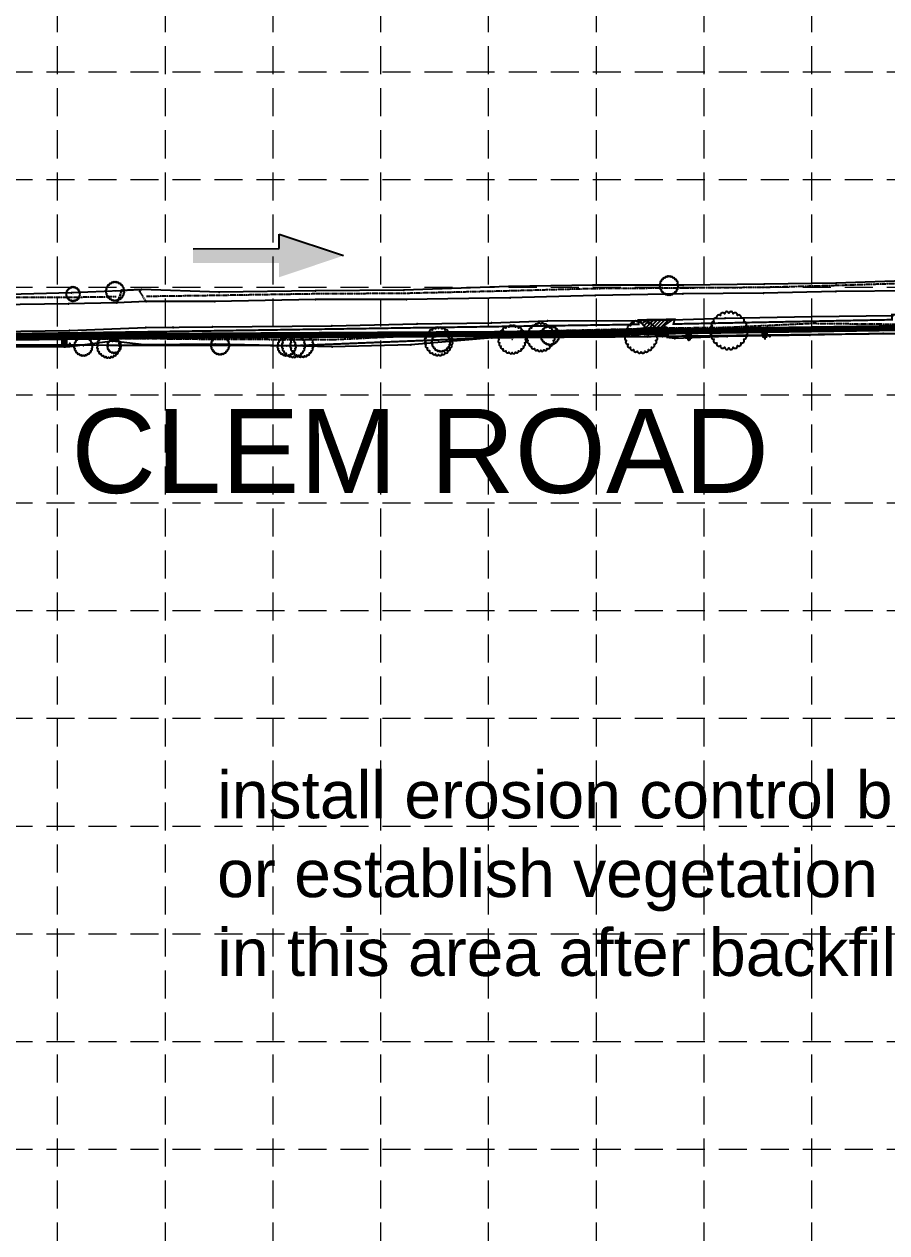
# Model space of a CAD drawing. Header units: inches. Extents: x 2601969 to 2606902, y 7033682 to 7036768.
# Drawn here: x 2604104 to 2604720, y 7034550 to 7035413 of the extents above; entities that cross this region are included whole.
import ezdxf

# ---------------------------------------------------------------- set-up
doc = ezdxf.new("R2010")
doc.units = ezdxf.units.IN
doc.header["$MEASUREMENT"] = 0
for name, pattern in [('DASHED', [0.8, 0.75, -0.05]), ('HIDDEN', [0.375, 0.25, -0.125]), ('SCREEK', [1.04, 0.9, -0.035, 0, -0.035, 0, -0.035, 0, -0.035])]:
    doc.linetypes.add(name, pattern=pattern)
for name, color, linetype in [('ARROWS', 252, 'Continuous'), ('DITCH', 7, 'SCREEK'), ('EPVMT', 8, 'DASHED'), ('ETEL', 33, 'DASHED'), ('EWAT', 150, 'DASHED'), ('EXSTSEW', 5, 'DASHED'), ('FENCE', 242, 'DASHED'), ('GRID', 254, 'HIDDEN'), ('HATCH', 10, 'Continuous'), ('LIMITS OF DISTURBANCE', 1, 'HIDDEN'), ('MONUMENT', 142, 'Continuous'), ('PWAT', 4, 'Continuous'), ('SILT FENCE', 200, 'Continuous'), ('TREE', 250, 'Continuous'), ('TREET', 250, 'Continuous'), ('TREETXT', 7, 'Continuous')]:
    doc.layers.add(name, color=color, linetype=linetype)
doc.styles.get("Standard").update_dxf_attribs({"font": 'ARIAL.TTF'})
doc.linetypes.add('ASPH-E', pattern='A,0.45,-0.05,0.9,[138,ltypeshp.shx,S=0.013,R=0,X=0,Y=0],0.45', length=1.85)
doc.linetypes.add('BARBWIRE_1', pattern='A,1,-0.1,["X",Standard,S=0.075,R=0,X=-0.025,Y=-0.0375],-0.1', length=1.2)
doc.linetypes.add('BARBWIRE_2', pattern='A,1,-0.02,["X",Standard,S=0.075,R=0,X=-0.025,Y=-0.0375],-0.02', length=1.04)

# ---------------------------------------------------------------- blocks, each defined once
blk = doc.blocks.new('treet')
at = {"layer": 'TREET', "const_width": 0.5}
blk.add_lwpolyline([(-0.25, 0, 1), (0.25, 0, 1)], format="xyb", close=True, dxfattribs=at)
blk = doc.blocks.new('A$C33723172')
at = {"layer": 'ARROWS', "color": 7}
for p, q in [((11.14, 24.49), (5.46, 10.23)), ((7.83, 9.28), (0, 0)), ((5.46, 10.23), (7.83, 9.28))]:
    blk.add_line(p, q, dxfattribs=at)
for points in [[(11.14, 24.49), (8.77, 25.44), (5.46, 10.23), (3.08, 11.17)], [(0.7, 12.12), (7.83, 9.28), (0, 0), (7.83, 9.28)]]:
    blk.add_solid(points, dxfattribs=at)

msp = doc.modelspace()

# ---------------------------------------------------------------- linework, layer by layer
at = {"color": 4}
for p, q in [((2604640.71, 7035193.17), (2604640.68, 7035195.17)), ((2604128.12, 7035190.51), (2604129.62, 7035190.53)), ((2604128.92, 7035187.52), (2604128.87, 7035190.52)), ((2604131.22, 7035188.3), (2604131.2, 7035189.8)), ((2604131.24, 7035186.55), (2604134.24, 7035186.59)), ((2604131.98, 7035187.56), (2604133.48, 7035187.58)), ((2604134.22, 7035188.34), (2604134.2, 7035189.84)), ((2604134.23, 7035187.34), (2604134.25, 7035185.84)), ((2604140.74, 7035188.17), (2604140.71, 7035190.17)), ((2604240.72, 7035189.09), (2604240.71, 7035191.09)), ((2604340.72, 7035189.64), (2604340.71, 7035191.64)), ((2604440.73, 7035190.21), (2604440.7, 7035192.21)), ((2604540.72, 7035191.69), (2604540.69, 7035193.69)), ((2604631.99, 7035189.31), (2604630.99, 7035189.31)), ((2604631.19, 7035193.29), (2604631.17, 7035194.79)), ((2604631.22, 7035191.54), (2604634.22, 7035191.58)), ((2604631.96, 7035192.55), (2604633.46, 7035192.57)), ((2604632.74, 7035188.56), (2604632.74, 7035187.56)), ((2604633.49, 7035189.31), (2604634.49, 7035189.31)), ((2604634.19, 7035193.33), (2604634.17, 7035194.83)), ((2604634.21, 7035192.33), (2604634.23, 7035190.83)), ((2604132.03, 7035183.32), (2604131.03, 7035183.32)), ((2604132.78, 7035182.57), (2604132.78, 7035181.57)), ((2604133.53, 7035183.32), (2604134.53, 7035183.32))]:
    msp.add_line(p, q, dxfattribs=at)
for p, q in [((2604128.12, 7035190.51), (2604129.62, 7035190.53)), ((2604128.92, 7035187.52), (2604128.87, 7035190.52)), ((2604131.22, 7035188.3), (2604131.2, 7035189.8)), ((2604131.24, 7035186.55), (2604134.24, 7035186.59)), ((2604131.98, 7035187.56), (2604133.48, 7035187.58)), ((2604134.22, 7035188.34), (2604134.2, 7035189.84)), ((2604134.23, 7035187.34), (2604134.25, 7035185.84)), ((2604631.99, 7035189.31), (2604630.99, 7035189.31)), ((2604631.19, 7035193.29), (2604631.17, 7035194.79)), ((2604631.22, 7035191.54), (2604634.22, 7035191.58)), ((2604631.96, 7035192.55), (2604633.46, 7035192.57)), ((2604632.74, 7035188.56), (2604632.74, 7035187.56)), ((2604633.49, 7035189.31), (2604634.49, 7035189.31)), ((2604634.19, 7035193.33), (2604634.17, 7035194.83)), ((2604634.21, 7035192.33), (2604634.23, 7035190.83)), ((2604132.03, 7035183.32), (2604131.03, 7035183.32)), ((2604132.78, 7035182.57), (2604132.78, 7035181.57)), ((2604133.53, 7035183.32), (2604134.53, 7035183.32))]:
    msp.add_line(p, q)
at = {"color": 4, "const_width": 0.75}
for points in [[(2604632.74, 7035189.68, 1), (2604632.74, 7035188.93, 1)], [(2604132.78, 7035183.69, 1), (2604132.78, 7035182.94, 1)]]:
    msp.add_lwpolyline(points, format="xyb", close=True, dxfattribs=at)
at = {"const_width": 0.75}
for points in [[(2604632.74, 7035189.68, 1), (2604632.74, 7035188.93, 1)], [(2604132.78, 7035183.69, 1), (2604132.78, 7035182.94, 1)]]:
    msp.add_lwpolyline(points, format="xyb", close=True, dxfattribs=at)
at = {"color": 4}
for centre in [(2604632.74, 7035189.31), (2604132.78, 7035183.32)]:
    msp.add_circle(centre, 0.75, dxfattribs=at)
for centre in [(2604632.74, 7035189.31), (2604132.78, 7035183.32)]:
    msp.add_circle(centre, 0.75)
at = {"layer": 'DITCH'}
for p, q in [((2604450.16, 7035222.1), (2604375.58, 7035220.34)), ((2604510.01, 7035223.72), (2604450.16, 7035222.1)), ((2604574.48, 7035224.18), (2604510.01, 7035223.72)), ((2604631.5, 7035224.58), (2604574.48, 7035224.18)), ((2604682.98, 7035225.91), (2604631.5, 7035224.58)), ((2604738.13, 7035227.71), (2604682.98, 7035225.91)), ((2604135.75, 7035217.43), (2604071.58, 7035217.42)), ((2604169.66, 7035217.9), (2604135.75, 7035217.43)), ((2604241.84, 7035218.87), (2604191.28, 7035218.16)), ((2604311.23, 7035219.99), (2604241.84, 7035218.87)), ((2604375.58, 7035220.34), (2604311.23, 7035219.99)), ((2604563.34, 7035195.46), (2604563.05, 7035195.45)), ((2604605.28, 7035195.94), (2604563.34, 7035195.46)), ((2604666.04, 7035198.8), (2604605.28, 7035195.94)), ((2604753.32, 7035197.92), (2604666.04, 7035198.8)), ((2604136.39, 7035187.66), (2604071.81, 7035187.44)), ((2604192.59, 7035187.95), (2604136.39, 7035187.66)), ((2604239.06, 7035187.46), (2604192.59, 7035187.95)), ((2604324.3, 7035187.2), (2604239.06, 7035187.46)), ((2604383.32, 7035189.99), (2604324.3, 7035187.2)), ((2604479.55, 7035193.51), (2604383.32, 7035189.99)), ((2604539.15, 7035194.85), (2604479.55, 7035193.51)), ((2604542.98, 7035194.73), (2604539.15, 7035194.85))]:
    msp.add_line(p, q, dxfattribs=at)
at = {"layer": 'EPVMT', "color": 7}
for p, q in [((2604173.7, 7035222.79), (2604170.17, 7035213.63)), ((2604191.09, 7035214.53), (2604186.49, 7035221.76)), ((2604546.85, 7035196.88), (2604542.73, 7035201.11)), ((2604550.01, 7035188.77), (2604546.85, 7035196.88)), ((2604561.24, 7035197.76), (2604559.8, 7035189.65)), ((2604566.57, 7035201.55), (2604561.24, 7035197.76))]:
    msp.add_line(p, q, dxfattribs=at)
at = {"layer": 'EPVMT', "color": 7, "linetype": 'ASPH-E'}
for p, q in [((2604683.51, 7035221.69), (2604631.99, 7035220.47)), ((2604738.91, 7035222.18), (2604683.51, 7035221.69)), ((2604135.66, 7035212.83), (2604071.19, 7035212.15)), ((2604170.17, 7035213.63), (2604135.66, 7035212.83)), ((2604191.09, 7035214.53), (2604170.17, 7035213.63)), ((2604240.09, 7035214.57), (2604191.09, 7035214.53)), ((2604311.98, 7035215.98), (2604240.09, 7035214.57)), ((2604376.84, 7035216.06), (2604311.98, 7035215.98)), ((2604450.91, 7035217.24), (2604376.84, 7035216.06)), ((2604511.66, 7035218.94), (2604450.91, 7035217.24)), ((2604574.28, 7035220.12), (2604511.66, 7035218.94)), ((2604631.99, 7035220.47), (2604574.28, 7035220.12)), ((2604604.54, 7035202.6), (2604666.49, 7035203.85)), ((2604666.49, 7035203.85), (2604724.64, 7035204.61)), ((2604136.21, 7035193.81), (2604190.83, 7035195.94)), ((2604190.83, 7035195.94), (2604238.48, 7035196.43)), ((2604238.48, 7035196.43), (2604323.63, 7035197.32)), ((2604323.63, 7035197.32), (2604384.68, 7035198.57)), ((2604384.68, 7035198.57), (2604437.58, 7035199.46)), ((2604437.58, 7035199.46), (2604477.71, 7035200.72)), ((2604477.71, 7035200.72), (2604542.73, 7035201.11)), ((2604542.73, 7035201.11), (2604566.57, 7035201.55)), ((2604566.57, 7035201.55), (2604604.54, 7035202.6)), ((2604070, 7035192.97), (2604136.21, 7035193.81))]:
    msp.add_line(p, q, dxfattribs=at)
at = {"layer": 'EPVMT', "color": 7}
for p in [(2604173.7, 7035222.79, 576.3), (2604186.49, 7035221.76, 576.15), (2604683.51, 7035221.69, 556.61), (2604135.66, 7035212.83, 577.72), (2604170.17, 7035213.63, 577.32), (2604170.17, 7035213.63, 577.32), (2604191.09, 7035214.53, 576.76), (2604191.09, 7035214.53, 576.76), (2604240.09, 7035214.57, 575.35), (2604311.98, 7035215.98, 572.63), (2604376.84, 7035216.06, 570), (2604450.91, 7035217.24, 566.61), (2604511.66, 7035218.94, 563.82), (2604574.28, 7035220.12, 561.05), (2604631.99, 7035220.47, 558.48), (2604666.49, 7035203.85, 557.56), (2604190.83, 7035195.94, 576.91), (2604238.48, 7035196.43, 575.34), (2604323.63, 7035197.32, 572.13), (2604384.68, 7035198.57, 569.59), (2604437.58, 7035199.46, 567.01), (2604477.71, 7035200.72, 565.33), (2604542.73, 7035201.11, 562.32), (2604542.73, 7035201.11, 562.32), (2604546.85, 7035196.88, 561.72), (2604561.24, 7035197.76, 561.42), (2604566.57, 7035201.55, 561.37), (2604566.57, 7035201.55, 561.37), (2604604.54, 7035202.6, 559.58), (2604136.21, 7035193.81, 577.54), (2604559.8, 7035189.65, 561.17)]:
    msp.add_point(p, dxfattribs=at)
at = {"layer": 'ETEL', "color": 252}
for p, q in [((2604541.34, 7035195.29, 584.33), (2604545.09, 7035191.54, 584.33)), ((2604545.09, 7035195.29, 584.33), (2604541.34, 7035191.54, 584.33))]:
    msp.add_line(p, q, dxfattribs=at)
at = {"layer": 'ETEL', "color": 252, "elevation": 584.33}
msp.add_lwpolyline([(2604541.34, 7035195.29), (2604545.09, 7035195.29), (2604545.09, 7035191.54), (2604541.34, 7035191.54)], close=True, dxfattribs=at)
at = {"layer": 'EWAT', "color": 145}
msp.add_circle((2604578.61, 7035187.42, 559.77), 0.625, dxfattribs=at)
at = {"layer": 'EXSTSEW'}
for p, q in [((2604542.95, 7035195.36), (2604563, 7035196.35)), ((2604543.01, 7035194.11), (2604542.95, 7035195.36)), ((2604563, 7035196.35), (2604563.07, 7035195.1)), ((2604563.07, 7035195.1), (2604543.01, 7035194.11))]:
    msp.add_line(p, q, dxfattribs=at)
at = {"layer": 'FENCE', "color": 252, "linetype": 'BARBWIRE_2'}
for p, q in [((2604172.71, 7035222.33), (2604137.75, 7035220.85)), ((2604187.77, 7035223.06), (2604172.71, 7035222.33)), ((2604243.13, 7035221.26), (2604187.77, 7035223.06)), ((2604312.08, 7035222.15), (2604243.13, 7035221.26)), ((2604375.15, 7035222.61), (2604312.08, 7035222.15)), ((2604450.09, 7035225.38), (2604375.15, 7035222.61)), ((2604509.97, 7035226.21), (2604450.09, 7035225.38)), ((2604574.58, 7035226.28), (2604509.97, 7035226.21)), ((2604632.26, 7035226.98), (2604574.58, 7035226.28)), ((2604683.8, 7035227.73), (2604632.26, 7035226.98)), ((2604739.11, 7035229.61), (2604683.8, 7035227.73)), ((2604137.75, 7035220.85), (2604072.29, 7035218.95))]:
    msp.add_line(p, q, dxfattribs=at)
at = {"layer": 'FENCE', "color": 252}
msp.add_line((2604187.77, 7035223.06), (2604172.71, 7035222.33), dxfattribs=at)
at = {"layer": 'FENCE', "color": 252, "linetype": 'BARBWIRE_1'}
for p, q in [((2604437.88, 7035188.64), (2604379.95, 7035183.54)), ((2604481.03, 7035189.53), (2604437.88, 7035188.64)), ((2604537.6, 7035189.89), (2604481.03, 7035189.53)), ((2604543.96, 7035191.01), (2604537.6, 7035189.89)), ((2604568.51, 7035188.28), (2604562.71, 7035188.85)), ((2604606, 7035189.65), (2604568.51, 7035188.28)), ((2604664.97, 7035190.63), (2604606, 7035189.65)), ((2604717.24, 7035191.76), (2604664.97, 7035190.63)), ((2604136.5, 7035182.23), (2604067.79, 7035181.93)), ((2604166.98, 7035186.16), (2604136.5, 7035182.23)), ((2604189.52, 7035183.69), (2604166.98, 7035186.16)), ((2604240.42, 7035184.01), (2604189.52, 7035183.69)), ((2604323.93, 7035182.16), (2604240.42, 7035184.01)), ((2604379.95, 7035183.54), (2604323.93, 7035182.16))]:
    msp.add_line(p, q, dxfattribs=at)
at = {"layer": 'FENCE', "color": 252}
for p in [(2604172.71, 7035222.33, 576.08), (2604172.71, 7035222.33, 576.08), (2604187.77, 7035223.06, 576.24), (2604187.77, 7035223.06, 576.24), (2604243.13, 7035221.26, 574.33), (2604312.08, 7035222.15, 571.52), (2604375.15, 7035222.61, 569.26), (2604450.09, 7035225.38, 565.18), (2604509.97, 7035226.21, 562.71), (2604574.58, 7035226.28, 559.83), (2604632.26, 7035226.98, 557.19), (2604683.8, 7035227.73, 554.76), (2604137.75, 7035220.85, 576.12), (2604437.88, 7035188.64, 566.26), (2604481.03, 7035189.53, 565.19), (2604537.6, 7035189.89, 561.13), (2604568.51, 7035188.28, 560.03), (2604606, 7035189.65, 558.36), (2604636.45, 7035189.64, 575.74), (2604664.97, 7035190.63, 556.11), (2604717.24, 7035191.76, 554.41), (2604136.47, 7035184.65, 575.74), (2604166.98, 7035186.16, 575.42), (2604189.52, 7035183.69, 575.02), (2604240.42, 7035184.01, 574.87), (2604323.93, 7035182.16, 570.16), (2604379.95, 7035183.54, 568.87)]:
    msp.add_point(p, dxfattribs=at)
at = {"layer": 'GRID', "color": 252, "linetype": 'HIDDEN', "lineweight": 0, "ltscale": 80}
for p, q in [((2604127.56, 7036686.83), (2604127.56, 7033993.24)), ((2604204.51, 7036686.83), (2604204.51, 7033993.24)), ((2604281.46, 7036686.83), (2604281.46, 7033993.24)), ((2604358.41, 7036686.83), (2604358.41, 7033993.24)), ((2604435.36, 7036686.83), (2604435.36, 7033993.24)), ((2604512.31, 7036686.83), (2604512.31, 7033993.24)), ((2604589.26, 7036686.83), (2604589.26, 7033993.24)), ((2604666.21, 7036686.83), (2604666.21, 7033993.24)), ((2602049.91, 7035378.68), (2606820.81, 7035378.68)), ((2602049.91, 7035301.73), (2606820.81, 7035301.73)), ((2602049.91, 7035224.78), (2606820.81, 7035224.78)), ((2602049.91, 7035147.83), (2606820.81, 7035147.83)), ((2602049.91, 7035070.88), (2606820.81, 7035070.88)), ((2602049.91, 7034993.93), (2606820.81, 7034993.93)), ((2602049.91, 7034916.98), (2606820.81, 7034916.98)), ((2602049.91, 7034840.03), (2606820.81, 7034840.03)), ((2602049.91, 7034763.08), (2606820.81, 7034763.08)), ((2602049.91, 7034686.13), (2606820.81, 7034686.13)), ((2602049.91, 7034609.18), (2606820.81, 7034609.18))]:
    msp.add_line(p, q, dxfattribs=at)
at = {"layer": 'HATCH', "color": 7}
for p, q in [((2604542.73, 7035201.11), (2604566.57, 7035201.55)), ((2604546.85, 7035196.88), (2604542.73, 7035201.11)), ((2604543.92, 7035199.88), (2604545.19, 7035201.15)), ((2604545.23, 7035198.54), (2604547.89, 7035201.2)), ((2604546.54, 7035197.2), (2604550.59, 7035201.25)), ((2604548.27, 7035193.25), (2604546.85, 7035196.88)), ((2604547.42, 7035195.42), (2604553.3, 7035201.3)), ((2604548.16, 7035193.52), (2604556, 7035201.35)), ((2604550.59, 7035193.29), (2604558.7, 7035201.4)), ((2604553.29, 7035193.34), (2604561.4, 7035201.45)), ((2604555.99, 7035193.39), (2604564.1, 7035201.5)), ((2604558.69, 7035193.43), (2604560.86, 7035195.6)), ((2604561.24, 7035197.76), (2604560.48, 7035193.47)), ((2604566.57, 7035201.55), (2604561.24, 7035197.76)), ((2604560.48, 7035193.47), (2604548.27, 7035193.25))]:
    msp.add_line(p, q, dxfattribs=at)
at = {"layer": 'LIMITS OF DISTURBANCE', "color": 1, "ltscale": 30, "const_width": 1.4}
for points in [[(2603009.44, 7035175.86), (2603444.18, 7035183.49), (2603553.45, 7035184.36), (2603551.65, 7035188.11), (2603596.65, 7035187.81), (2603591.86, 7035183.17), (2603714.56, 7035185.28), (2603867.35, 7035188.64), (2604133.75, 7035192.07), (2604542.73, 7035198.23), (2604542.62, 7035201.42), (2604568.45, 7035201.86), (2604567.56, 7035198.51), (2604723.6, 7035201.59), (2604723.6, 7035205.24), (2604754.49, 7035205.66), (2604753.65, 7035202.15), (2605423.71, 7035210.83)], [(2605431.31, 7035198.8), (2605130.52, 7035196.09), (2604724.4, 7035191.7), (2604539.71, 7035189.44), (2604439.24, 7035188.78), (2604299.53, 7035183.12), (2604048.23, 7035183.64), (2603876.44, 7035181.28), (2603769.96, 7035180.33), (2603589.68, 7035178.67), (2603584.72, 7035172.07), (2603563, 7035171.12), (2603548.1, 7035171.7), (2603360.6, 7035168.52), (2602740.05, 7035163.1)]]:
    msp.add_lwpolyline(points, dxfattribs=at)
at = {"layer": 'MONUMENT'}
for start, end in [(0, 180), (180, 0)]:
    msp.add_arc((2604210.31, 7035196.09, 576.33), 0.175, start, end, dxfattribs=at)
at = {"layer": 'PWAT', "color": 4, "lineweight": 200}
for p, q in [((2605427.6, 7035205.85), (2604439.68, 7035191.19)), ((2604189.46, 7035189.81), (2603873.14, 7035185.69)), ((2604132.78, 7035184.07), (2604132.71, 7035189.07)), ((2604439.68, 7035191.19), (2604189.46, 7035189.81)), ((2604546.77, 7035192.78), (2604564.38, 7035193.04)), ((2604578.6, 7035188.05, 559.77), (2604578.53, 7035193.25, 559.77)), ((2604632.74, 7035190.06), (2604632.68, 7035194.06))]:
    msp.add_line(p, q, dxfattribs=at)
at = {"layer": 'TREE'}
for points, elevation in [([(2604570.48, 7035225.93, 0.836526), (2604570.27, 7035227.53, 0.836526), (2604569.66, 7035229.02, 0.836526), (2604568.67, 7035230.3, 0.836526), (2604567.39, 7035231.28, 0.836526), (2604565.9, 7035231.89, 0.832239), (2604564.36, 7035232.15, 0.832239), (2604562.81, 7035231.89, 0.836526), (2604561.32, 7035231.28, 0.836526), (2604560.04, 7035230.3, 0.836526), (2604559.06, 7035229.02, 0.836526), (2604558.44, 7035227.53, 0.836526), (2604558.23, 7035225.93, 0.836526), (2604558.44, 7035224.33, 0.836526), (2604559.06, 7035222.84, 0.836526), (2604560.04, 7035221.56, 0.836526), (2604561.32, 7035220.58, 0.836526), (2604562.81, 7035219.96, 0.832239), (2604564.36, 7035219.71, 0.832239), (2604565.9, 7035219.96, 0.836526), (2604567.39, 7035220.58, 0.836526), (2604568.67, 7035221.56, 0.836526), (2604569.66, 7035222.84, 0.836526), (2604570.27, 7035224.33, 0.836526)], 559.96), ([(2604143.46, 7035219.92, 0.836526), (2604143.3, 7035221.12, 0.836526), (2604142.84, 7035222.23, 0.836526), (2604142.1, 7035223.19, 0.836526), (2604141.14, 7035223.93, 0.836526), (2604140.03, 7035224.39, 0.832239), (2604138.87, 7035224.58, 0.832239), (2604137.71, 7035224.39, 0.836526), (2604136.59, 7035223.93, 0.836526), (2604135.63, 7035223.19, 0.836526), (2604134.89, 7035222.23, 0.836526), (2604134.43, 7035221.12, 0.836526), (2604134.27, 7035219.92, 0.836526), (2604134.43, 7035218.72, 0.836526), (2604134.89, 7035217.6, 0.836526), (2604135.63, 7035216.64, 0.836526), (2604136.59, 7035215.9, 0.836526), (2604137.71, 7035215.44, 0.832239), (2604138.87, 7035215.25, 0.832239), (2604140.03, 7035215.44, 0.836526), (2604141.14, 7035215.9, 0.836526), (2604142.1, 7035216.64, 0.836526), (2604142.84, 7035217.6, 0.836526), (2604143.3, 7035218.72, 0.836526)], 576.27), ([(2604174.97, 7035221.87, 0.836526), (2604174.76, 7035223.47, 0.836526), (2604174.15, 7035224.96, 0.836526), (2604173.16, 7035226.24, 0.836526), (2604171.88, 7035227.22, 0.836526), (2604170.39, 7035227.84, 0.832239), (2604168.85, 7035228.09, 0.832239), (2604167.3, 7035227.84, 0.836526), (2604165.81, 7035227.22, 0.836526), (2604164.53, 7035226.24, 0.836526), (2604163.55, 7035224.96, 0.836526), (2604162.93, 7035223.47, 0.836526), (2604162.72, 7035221.87, 0.836526), (2604162.93, 7035220.27, 0.836526), (2604163.55, 7035218.78, 0.836526), (2604164.53, 7035217.5, 0.836526), (2604165.81, 7035216.52, 0.836526), (2604167.3, 7035215.9, 0.832239), (2604168.85, 7035215.65, 0.832239), (2604170.39, 7035215.9, 0.836526), (2604171.88, 7035216.52, 0.836526), (2604173.16, 7035217.5, 0.836526), (2604174.15, 7035218.78, 0.836526), (2604174.76, 7035220.27, 0.836526)], 575.93), ([(2604619.4, 7035193.87, 0.836526), (2604618.97, 7035197.07, 0.836526), (2604617.74, 7035200.05, 0.836526), (2604615.78, 7035202.6, 0.836526), (2604613.22, 7035204.57, 0.836526), (2604610.24, 7035205.8, 0.832239), (2604607.15, 7035206.3, 0.832239), (2604604.05, 7035205.8, 0.836526), (2604601.07, 7035204.57, 0.836526), (2604598.51, 7035202.6, 0.836526), (2604596.55, 7035200.05, 0.836526), (2604595.32, 7035197.07, 0.836526), (2604594.9, 7035193.87, 0.836526), (2604595.32, 7035190.67, 0.836526), (2604596.55, 7035187.69, 0.836526), (2604598.51, 7035185.13, 0.836526), (2604601.07, 7035183.17, 0.836526), (2604604.05, 7035181.93, 0.832239), (2604607.15, 7035181.43, 0.832239), (2604610.24, 7035181.93, 0.836526), (2604613.22, 7035183.17, 0.836526), (2604615.78, 7035185.13, 0.836526), (2604617.74, 7035187.69, 0.836526), (2604618.97, 7035190.67, 0.836526)], 557.6), ([(2604409.11, 7035186.08, 0.836526), (2604408.79, 7035188.48, 0.836526), (2604407.86, 7035190.71, 0.836526), (2604406.39, 7035192.63, 0.836526), (2604404.47, 7035194.1, 0.836526), (2604402.24, 7035195.03, 0.832239), (2604399.92, 7035195.4, 0.832239), (2604397.6, 7035195.03, 0.836526), (2604395.36, 7035194.1, 0.836526), (2604393.45, 7035192.63, 0.836526), (2604391.97, 7035190.71, 0.836526), (2604391.05, 7035188.48, 0.836526), (2604390.73, 7035186.08, 0.836526), (2604391.05, 7035183.68, 0.836526), (2604391.97, 7035181.44, 0.836526), (2604393.45, 7035179.52, 0.836526), (2604395.36, 7035178.05, 0.836526), (2604397.6, 7035177.13, 0.832239), (2604399.92, 7035176.75, 0.832239), (2604402.24, 7035177.13, 0.836526), (2604404.47, 7035178.05, 0.836526), (2604406.39, 7035179.52, 0.836526), (2604407.86, 7035181.44, 0.836526), (2604408.79, 7035183.68, 0.836526)], 566.25), ([(2604461.61, 7035187.41, 0.836526), (2604461.29, 7035189.81, 0.836526), (2604460.37, 7035192.04, 0.836526), (2604458.9, 7035193.96, 0.836526), (2604456.98, 7035195.44, 0.836526), (2604454.74, 7035196.36, 0.832239), (2604452.42, 7035196.74, 0.832239), (2604450.1, 7035196.36, 0.836526), (2604447.87, 7035195.44, 0.836526), (2604445.95, 7035193.96, 0.836526), (2604444.48, 7035192.04, 0.836526), (2604443.55, 7035189.81, 0.836526), (2604443.24, 7035187.41, 0.836526), (2604443.55, 7035185.01, 0.836526), (2604444.48, 7035182.78, 0.836526), (2604445.95, 7035180.86, 0.836526), (2604447.87, 7035179.39, 0.836526), (2604450.1, 7035178.46, 0.832239), (2604452.42, 7035178.08, 0.832239), (2604454.74, 7035178.46, 0.836526), (2604456.98, 7035179.39, 0.836526), (2604458.9, 7035180.86, 0.836526), (2604460.37, 7035182.78, 0.836526), (2604461.29, 7035185.01, 0.836526)], 565.06), ([(2604481.99, 7035189.08, 0.836526), (2604481.67, 7035191.48, 0.836526), (2604480.75, 7035193.72, 0.836526), (2604479.27, 7035195.63, 0.836526), (2604477.35, 7035197.11, 0.836526), (2604475.12, 7035198.03, 0.832239), (2604472.8, 7035198.41, 0.832239), (2604470.48, 7035198.03, 0.836526), (2604468.25, 7035197.11, 0.836526), (2604466.33, 7035195.63, 0.836526), (2604464.85, 7035193.72, 0.836526), (2604463.93, 7035191.48, 0.836526), (2604463.61, 7035189.08, 0.836526), (2604463.93, 7035186.68, 0.836526), (2604464.85, 7035184.45, 0.836526), (2604466.33, 7035182.53, 0.836526), (2604468.25, 7035181.06, 0.836526), (2604470.48, 7035180.13, 0.832239), (2604472.8, 7035179.75, 0.832239), (2604475.12, 7035180.13, 0.836526), (2604477.35, 7035181.06, 0.836526), (2604479.27, 7035182.53, 0.836526), (2604480.75, 7035184.45, 0.836526), (2604481.67, 7035186.68, 0.836526)], 564.46), ([(2604485.53, 7035190.38, 0.836526), (2604485.32, 7035191.98, 0.836526), (2604484.7, 7035193.47, 0.836526), (2604483.72, 7035194.75, 0.836526), (2604482.44, 7035195.73, 0.836526), (2604480.95, 7035196.35, 0.832239), (2604479.41, 7035196.6, 0.832239), (2604477.86, 7035196.35, 0.836526), (2604476.37, 7035195.73, 0.836526), (2604475.09, 7035194.75, 0.836526), (2604474.11, 7035193.47, 0.836526), (2604473.49, 7035191.98, 0.836526), (2604473.28, 7035190.38, 0.836526), (2604473.49, 7035188.78, 0.836526), (2604474.11, 7035187.29, 0.836526), (2604475.09, 7035186.01, 0.836526), (2604476.37, 7035185.03, 0.836526), (2604477.86, 7035184.41, 0.832239), (2604479.41, 7035184.16, 0.832239), (2604480.95, 7035184.41, 0.836526), (2604482.44, 7035185.03, 0.836526), (2604483.72, 7035186.01, 0.836526), (2604484.7, 7035187.29, 0.836526), (2604485.32, 7035188.78, 0.836526)], 564.63), ([(2604555.17, 7035189.59, 0.836526), (2604554.81, 7035192.39, 0.836526), (2604553.72, 7035195, 0.836526), (2604552.01, 7035197.23, 0.836526), (2604549.77, 7035198.95, 0.836526), (2604547.16, 7035200.03, 0.832239), (2604544.45, 7035200.47, 0.832239), (2604541.75, 7035200.03, 0.836526), (2604539.14, 7035198.95, 0.836526), (2604536.9, 7035197.23, 0.836526), (2604535.18, 7035195, 0.836526), (2604534.1, 7035192.39, 0.836526), (2604533.74, 7035189.59, 0.836526), (2604534.1, 7035186.79, 0.836526), (2604535.18, 7035184.18, 0.836526), (2604536.9, 7035181.94, 0.836526), (2604539.14, 7035180.23, 0.836526), (2604541.75, 7035179.15, 0.832239), (2604544.45, 7035178.71, 0.832239), (2604547.16, 7035179.15, 0.836526), (2604549.77, 7035180.23, 0.836526), (2604552.01, 7035181.94, 0.836526), (2604553.72, 7035184.18, 0.836526), (2604554.81, 7035186.79, 0.836526)], 560.97), ([(2604152.29, 7035182.58, 0.836526), (2604152.07, 7035184.18, 0.836526), (2604151.46, 7035185.67, 0.836526), (2604150.48, 7035186.95, 0.836526), (2604149.2, 7035187.93, 0.836526), (2604147.71, 7035188.55, 0.832239), (2604146.16, 7035188.8, 0.832239), (2604144.61, 7035188.55, 0.836526), (2604143.12, 7035187.93, 0.836526), (2604141.85, 7035186.95, 0.836526), (2604140.86, 7035185.67, 0.836526), (2604140.25, 7035184.18, 0.836526), (2604140.04, 7035182.58, 0.836526), (2604140.25, 7035180.98, 0.836526), (2604140.86, 7035179.49, 0.836526), (2604141.85, 7035178.21, 0.836526), (2604143.12, 7035177.23, 0.836526), (2604144.61, 7035176.61, 0.832239), (2604146.16, 7035176.36, 0.832239), (2604147.71, 7035176.61, 0.836526), (2604149.2, 7035177.23, 0.836526), (2604150.48, 7035178.21, 0.836526), (2604151.46, 7035179.49, 0.836526), (2604152.07, 7035180.98, 0.836526)], 575.94), ([(2604171.87, 7035182.71, 0.836526), (2604171.6, 7035184.7, 0.836526), (2604170.83, 7035186.57, 0.836526), (2604169.6, 7035188.17, 0.836526), (2604168, 7035189.39, 0.836526), (2604166.14, 7035190.17, 0.832239), (2604164.21, 7035190.48, 0.832239), (2604162.28, 7035190.17, 0.836526), (2604160.42, 7035189.39, 0.836526), (2604158.82, 7035188.17, 0.836526), (2604157.59, 7035186.57, 0.836526), (2604156.82, 7035184.7, 0.836526), (2604156.55, 7035182.71, 0.836526), (2604156.82, 7035180.71, 0.836526), (2604157.59, 7035178.84, 0.836526), (2604158.82, 7035177.24, 0.836526), (2604160.42, 7035176.02, 0.836526), (2604162.28, 7035175.25, 0.832239), (2604164.21, 7035174.93, 0.832239), (2604166.14, 7035175.25, 0.836526), (2604168, 7035176.02, 0.836526), (2604169.6, 7035177.24, 0.836526), (2604170.83, 7035178.84, 0.836526), (2604171.6, 7035180.71, 0.836526)], 575.86), ([(2604172.8, 7035182.78, 0.836526), (2604172.64, 7035183.98, 0.836526), (2604172.18, 7035185.09, 0.836526), (2604171.44, 7035186.05, 0.836526), (2604170.48, 7035186.79, 0.836526), (2604169.37, 7035187.25, 0.832239), (2604168.21, 7035187.44, 0.832239), (2604167.05, 7035187.25, 0.836526), (2604165.93, 7035186.79, 0.836526), (2604164.97, 7035186.05, 0.836526), (2604164.23, 7035185.09, 0.836526), (2604163.77, 7035183.98, 0.836526), (2604163.61, 7035182.78, 0.836526), (2604163.77, 7035181.58, 0.836526), (2604164.23, 7035180.46, 0.836526), (2604164.97, 7035179.5, 0.836526), (2604165.93, 7035178.76, 0.836526), (2604167.05, 7035178.3, 0.832239), (2604168.21, 7035178.11, 0.832239), (2604169.37, 7035178.3, 0.836526), (2604170.48, 7035178.76, 0.836526), (2604171.44, 7035179.5, 0.836526), (2604172.18, 7035180.46, 0.836526), (2604172.64, 7035181.58, 0.836526)], 575.43), ([(2604249.97, 7035183.39, 0.836526), (2604249.76, 7035184.98, 0.836526), (2604249.14, 7035186.47, 0.836526), (2604248.16, 7035187.75, 0.836526), (2604246.88, 7035188.74, 0.836526), (2604245.39, 7035189.35, 0.832239), (2604243.85, 7035189.6, 0.832239), (2604242.3, 7035189.35, 0.836526), (2604240.81, 7035188.74, 0.836526), (2604239.53, 7035187.75, 0.836526), (2604238.55, 7035186.47, 0.836526), (2604237.93, 7035184.98, 0.836526), (2604237.72, 7035183.39, 0.836526), (2604237.93, 7035181.79, 0.836526), (2604238.55, 7035180.3, 0.836526), (2604239.53, 7035179.02, 0.836526), (2604240.81, 7035178.04, 0.836526), (2604242.3, 7035177.42, 0.832239), (2604243.85, 7035177.17, 0.832239), (2604245.39, 7035177.42, 0.836526), (2604246.88, 7035178.04, 0.836526), (2604248.16, 7035179.02, 0.836526), (2604249.14, 7035180.3, 0.836526), (2604249.76, 7035181.79, 0.836526)], 573.77), ([(2604297.53, 7035182.58, 0.836526), (2604297.32, 7035184.18, 0.836526), (2604296.71, 7035185.67, 0.836526), (2604295.72, 7035186.95, 0.836526), (2604294.44, 7035187.93, 0.836526), (2604292.95, 7035188.55, 0.832239), (2604291.41, 7035188.8, 0.832239), (2604289.86, 7035188.55, 0.836526), (2604288.37, 7035187.93, 0.836526), (2604287.09, 7035186.95, 0.836526), (2604286.11, 7035185.67, 0.836526), (2604285.49, 7035184.18, 0.836526), (2604285.28, 7035182.58, 0.836526), (2604285.49, 7035180.98, 0.836526), (2604286.11, 7035179.49, 0.836526), (2604287.09, 7035178.21, 0.836526), (2604288.37, 7035177.23, 0.836526), (2604289.86, 7035176.61, 0.832239), (2604291.41, 7035176.36, 0.832239), (2604292.95, 7035176.61, 0.836526), (2604294.44, 7035177.23, 0.836526), (2604295.72, 7035178.21, 0.836526), (2604296.71, 7035179.49, 0.836526), (2604297.32, 7035180.98, 0.836526)], 570.55), ([(2604303.97, 7035183.06, 0.836526), (2604303.71, 7035185.06, 0.836526), (2604302.93, 7035186.93, 0.836526), (2604301.71, 7035188.53, 0.836526), (2604300.11, 7035189.75, 0.836526), (2604298.24, 7035190.52, 0.832239), (2604296.31, 7035190.84, 0.832239), (2604294.38, 7035190.52, 0.836526), (2604292.52, 7035189.75, 0.836526), (2604290.92, 7035188.53, 0.836526), (2604289.69, 7035186.93, 0.836526), (2604288.92, 7035185.06, 0.836526), (2604288.66, 7035183.06, 0.836526), (2604288.92, 7035181.07, 0.836526), (2604289.69, 7035179.2, 0.836526), (2604290.92, 7035177.6, 0.836526), (2604292.52, 7035176.38, 0.836526), (2604294.38, 7035175.61, 0.832239), (2604296.31, 7035175.29, 0.832239), (2604298.24, 7035175.61, 0.836526), (2604300.11, 7035176.38, 0.836526), (2604301.71, 7035177.6, 0.836526), (2604302.93, 7035179.2, 0.836526), (2604303.71, 7035181.07, 0.836526)], 570.24), ([(2604309.92, 7035183.28, 0.836526), (2604309.66, 7035185.28, 0.836526), (2604308.89, 7035187.15, 0.836526), (2604307.66, 7035188.75, 0.836526), (2604306.06, 7035189.97, 0.836526), (2604304.2, 7035190.74, 0.832239), (2604302.27, 7035191.06, 0.832239), (2604300.33, 7035190.74, 0.836526), (2604298.47, 7035189.97, 0.836526), (2604296.87, 7035188.75, 0.836526), (2604295.65, 7035187.15, 0.836526), (2604294.87, 7035185.28, 0.836526), (2604294.61, 7035183.28, 0.836526), (2604294.87, 7035181.29, 0.836526), (2604295.65, 7035179.42, 0.836526), (2604296.87, 7035177.82, 0.836526), (2604298.47, 7035176.6, 0.836526), (2604300.33, 7035175.82, 0.832239), (2604302.27, 7035175.51, 0.832239), (2604304.2, 7035175.82, 0.836526), (2604306.06, 7035176.6, 0.836526), (2604307.66, 7035177.82, 0.836526), (2604308.89, 7035179.42, 0.836526), (2604309.66, 7035181.29, 0.836526)], 569.92), ([(2604407.67, 7035185.52, 0.836526), (2604407.46, 7035187.12, 0.836526), (2604406.84, 7035188.61, 0.836526), (2604405.86, 7035189.89, 0.836526), (2604404.58, 7035190.88, 0.836526), (2604403.09, 7035191.49, 0.832239), (2604401.54, 7035191.74, 0.832239), (2604400, 7035191.49, 0.836526), (2604398.51, 7035190.88, 0.836526), (2604397.23, 7035189.89, 0.836526), (2604396.25, 7035188.61, 0.836526), (2604395.63, 7035187.12, 0.836526), (2604395.42, 7035185.52, 0.836526), (2604395.63, 7035183.93, 0.836526), (2604396.25, 7035182.44, 0.836526), (2604397.23, 7035181.16, 0.836526), (2604398.51, 7035180.17, 0.836526), (2604400, 7035179.56, 0.832239), (2604401.54, 7035179.31, 0.832239), (2604403.09, 7035179.56, 0.836526), (2604404.58, 7035180.17, 0.836526), (2604405.86, 7035181.16, 0.836526), (2604406.84, 7035182.44, 0.836526), (2604407.46, 7035183.93, 0.836526)], 566.02)]:
    msp.add_lwpolyline(points, format="xyb", close=True, dxfattribs=dict(at, elevation=elevation))

# ---------------------------------------------------------------- block references
at = {"layer": 'SILT FENCE', "color": 0, "ltscale": 30, "xscale": 3.99999999912486, "yscale": 4, "zscale": 4, "rotation": 111.8498237540236}
msp.add_blockref('A$C33723172', (2604332.03, 7035247.35), dxfattribs=at)
at = {"layer": 'TREET'}
for p, xscale, yscale, zscale in [((2604168.85, 7035221.8, 575.93), 0.666399999987334, 0.6664000004529953, 0.6663999999999533), ((2604564.36, 7035225.85, 559.96), 0.666399999987334, 0.6664000004529953, 0.6663999999999533), ((2604138.87, 7035219.86, 576.27), 0.4997999998740852, 0.4998000003397465, 0.4998000000000502), ((2604452.42, 7035187.3, 565.06), 0.9996000002138317, 0.9995999997481704, 0.9995999999999867), ((2604472.8, 7035188.97, 564.46), 0.9996000002138317, 0.9995999997481704, 0.9995999999999867), ((2604479.41, 7035190.31, 564.63), 0.666399999987334, 0.6664000004529953, 0.6663999999999533), ((2604544.45, 7035189.46, 560.97), 1.166199999861419, 1.166199999861419, 1.166200000000003), ((2604607.15, 7035193.72, 557.6), 1.332799999974668, 1.332799999974668, 1.33280000000002), ((2604146.16, 7035182.51, 575.94), 0.666399999987334, 0.6664000004529953, 0.6663999999999533), ((2604164.21, 7035182.62, 575.86), 0.8330000001005828, 0.8329999996349216, 0.83299999999997), ((2604168.21, 7035182.72, 575.43), 0.4997999998740852, 0.4998000003397465, 0.4998000000000502), ((2604243.85, 7035183.31, 573.77), 0.666399999987334, 0.6664000004529953, 0.6663999999999533), ((2604291.41, 7035182.51, 570.55), 0.666399999987334, 0.6664000004529953, 0.6663999999999533), ((2604296.31, 7035182.97, 570.24), 0.8330000001005828, 0.8329999996349216, 0.83299999999997), ((2604302.27, 7035183.19, 569.92), 0.8330000001005828, 0.8329999996349216, 0.83299999999997), ((2604399.92, 7035185.97, 566.25), 0.9996000002138317, 0.9995999997481704, 0.9995999999999867), ((2604401.54, 7035185.45, 566.02), 0.666399999987334, 0.6664000004529953, 0.6663999999999533)]:
    msp.add_blockref('treet', p, dxfattribs=dict(at, xscale=xscale, yscale=yscale, zscale=zscale))

# ---------------------------------------------------------------- texts
at = {"layer": 'TREET', "insert": (2604241.71, 7034879.29), "char_height": 33.761, "width": 24584.1546, "attachment_point": 1}
msp.add_mtext('install erosion control blanket \\Por establish vegetation at disturbed soil \\Pin this area after backfill is complete ', dxfattribs=at)
at = {"layer": 'TREETXT'}
msp.add_text('CLEM ROAD', height=60, dxfattribs=at).set_placement((2604137.54, 7035077.84, 17045.27))

doc.saveas('drawing.dxf')
